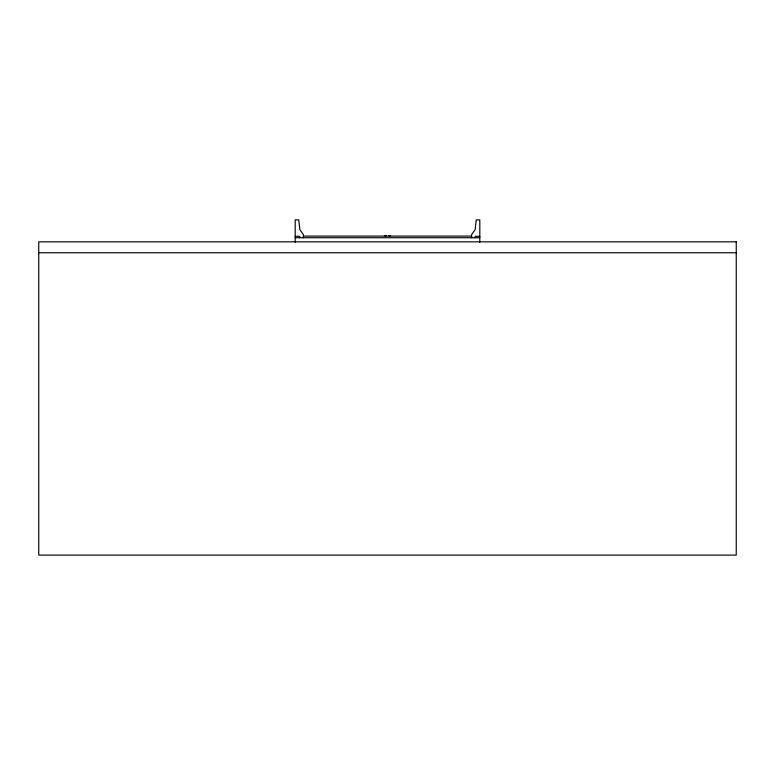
<?xml version="1.0" encoding="UTF-8"?>
<svg xmlns="http://www.w3.org/2000/svg" width="775" height="775" viewBox="0 0 775 775"><rect width="100%" height="100%" fill="white"/><g stroke="black" fill="none" stroke-linecap="round" stroke-linejoin="round"><path stroke-width="1.16" d="M303.393 236.094L471.607 236.094M295.188 236.297L299.799 236.297L299.799 237.731M479.812 236.297L475.201 236.297L475.201 237.731M295.188 237.731L479.812 237.731M38.75 252.757L736.25 252.757M479.812 242.246L479.812 219.887L476.228 219.887L475.201 229.526L471.607 234.651L471.607 237.731M390.581 235.697L388.527 235.687M386.473 235.687L384.419 235.697M303.393 237.731L303.393 234.651L299.799 229.526L298.772 219.887L295.188 219.887L295.188 242.246M736.25 241.839L38.75 241.839L38.75 555.113L736.25 555.113L736.25 241.839"/></g></svg>
